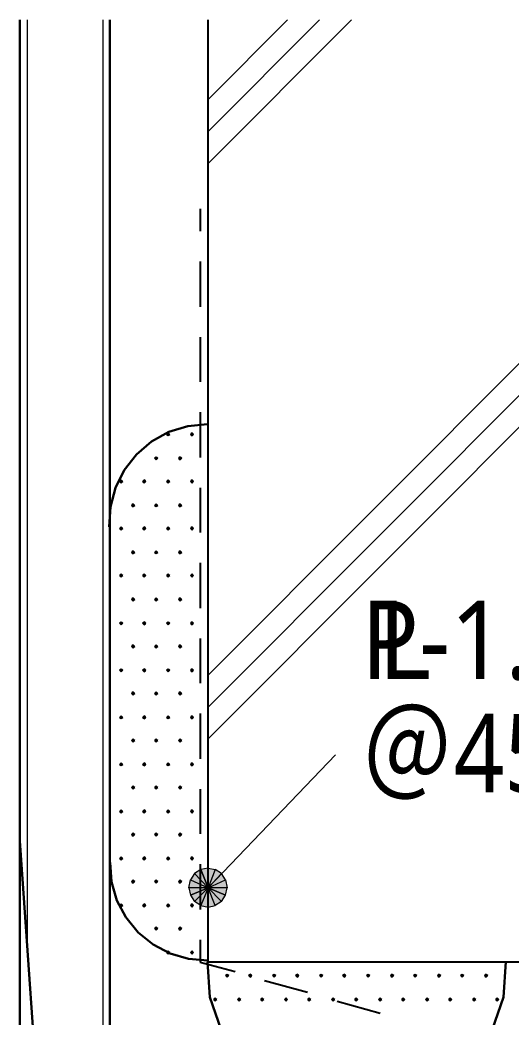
# Model space of a CAD drawing. Header units: millimetres. Extents: x 0 to 420, y 0 to 297.
# Drawn here: x 142.18 to 155.22, y 236.39 to 262.87 of the extents above; entities that cross this region are included whole.
import ezdxf
from ezdxf.enums import TextEntityAlignment as Align

# ---------------------------------------------------------------- set-up
doc = ezdxf.new("R2010")
doc.units = ezdxf.units.MM
doc.styles.add('kst32b', font='NotoSansJP-Variable.ttf')

msp = doc.modelspace()

# ---------------------------------------------------------------- hatches: boundary and pattern name
for points in [[(146.113, 251.904), (146.092, 251.883), (146.071, 251.862), (146.092, 251.841), (146.113, 251.82), (146.135, 251.841), (146.156, 251.862), (146.135, 251.883), (146.113, 251.904)], [(146.749, 251.904), (146.727, 251.883), (146.706, 251.862), (146.727, 251.841), (146.749, 251.82), (146.77, 251.841), (146.791, 251.862), (146.77, 251.883), (146.749, 251.904)], [(145.796, 251.27), (145.775, 251.248), (145.754, 251.227), (145.775, 251.206), (145.796, 251.185), (145.817, 251.206), (145.838, 251.227), (145.817, 251.248), (145.796, 251.27)], [(146.431, 251.27), (146.41, 251.248), (146.389, 251.227), (146.41, 251.206), (146.431, 251.185), (146.452, 251.206), (146.473, 251.227), (146.452, 251.248), (146.431, 251.27)], [(144.865, 250.656), (144.844, 250.634), (144.822, 250.613), (144.844, 250.592), (144.865, 250.571), (144.886, 250.592), (144.907, 250.613), (144.886, 250.634), (144.865, 250.656)], [(145.479, 250.656), (145.457, 250.634), (145.436, 250.613), (145.457, 250.592), (145.479, 250.571), (145.5, 250.592), (145.521, 250.613), (145.5, 250.634), (145.479, 250.656)], [(146.113, 250.656), (146.092, 250.634), (146.071, 250.613), (146.092, 250.592), (146.113, 250.571), (146.135, 250.592), (146.156, 250.613), (146.135, 250.634), (146.113, 250.656)], [(146.749, 250.656), (146.727, 250.634), (146.706, 250.613), (146.727, 250.592), (146.749, 250.571), (146.77, 250.592), (146.791, 250.613), (146.77, 250.634), (146.749, 250.656)], [(145.182, 250.021), (145.161, 249.999), (145.14, 249.978), (145.161, 249.957), (145.182, 249.936), (145.203, 249.957), (145.225, 249.978), (145.203, 249.999), (145.182, 250.021)], [(145.796, 250.021), (145.775, 249.999), (145.754, 249.978), (145.775, 249.957), (145.796, 249.936), (145.817, 249.957), (145.838, 249.978), (145.817, 249.999), (145.796, 250.021)], [(146.431, 250.021), (146.41, 249.999), (146.389, 249.978), (146.41, 249.957), (146.431, 249.936), (146.452, 249.957), (146.473, 249.978), (146.452, 249.999), (146.431, 250.021)], [(144.865, 249.407), (144.844, 249.386), (144.822, 249.364), (144.844, 249.343), (144.865, 249.322), (144.886, 249.343), (144.907, 249.364), (144.886, 249.386), (144.865, 249.407)], [(145.479, 249.407), (145.457, 249.386), (145.436, 249.364), (145.457, 249.343), (145.479, 249.322), (145.5, 249.343), (145.521, 249.364), (145.5, 249.386), (145.479, 249.407)], [(146.113, 249.407), (146.092, 249.386), (146.071, 249.364), (146.092, 249.343), (146.113, 249.322), (146.135, 249.343), (146.156, 249.364), (146.135, 249.386), (146.113, 249.407)], [(146.749, 249.407), (146.727, 249.386), (146.706, 249.364), (146.727, 249.343), (146.749, 249.322), (146.77, 249.343), (146.791, 249.364), (146.77, 249.386), (146.749, 249.407)], [(145.182, 248.772), (145.161, 248.751), (145.14, 248.729), (145.161, 248.708), (145.182, 248.687), (145.203, 248.708), (145.225, 248.729), (145.203, 248.751), (145.182, 248.772)], [(145.796, 248.772), (145.775, 248.751), (145.754, 248.729), (145.775, 248.708), (145.796, 248.687), (145.817, 248.708), (145.838, 248.729), (145.817, 248.751), (145.796, 248.772)], [(146.431, 248.772), (146.41, 248.751), (146.389, 248.729), (146.41, 248.708), (146.431, 248.687), (146.452, 248.708), (146.473, 248.729), (146.452, 248.751), (146.431, 248.772)], [(144.865, 248.158), (144.844, 248.137), (144.822, 248.116), (144.844, 248.095), (144.865, 248.073), (144.886, 248.095), (144.907, 248.116), (144.886, 248.137), (144.865, 248.158)], [(145.479, 248.158), (145.457, 248.137), (145.436, 248.116), (145.457, 248.095), (145.479, 248.073), (145.5, 248.095), (145.521, 248.116), (145.5, 248.137), (145.479, 248.158)], [(146.113, 248.158), (146.092, 248.137), (146.071, 248.116), (146.092, 248.095), (146.113, 248.073), (146.135, 248.095), (146.156, 248.116), (146.135, 248.137), (146.113, 248.158)], [(146.749, 248.158), (146.727, 248.137), (146.706, 248.116), (146.727, 248.095), (146.749, 248.073), (146.77, 248.095), (146.791, 248.116), (146.77, 248.137), (146.749, 248.158)], [(145.182, 247.523), (145.161, 247.502), (145.14, 247.481), (145.161, 247.459), (145.182, 247.438), (145.203, 247.459), (145.225, 247.481), (145.203, 247.502), (145.182, 247.523)], [(145.796, 247.523), (145.775, 247.502), (145.754, 247.481), (145.775, 247.459), (145.796, 247.438), (145.817, 247.459), (145.838, 247.481), (145.817, 247.502), (145.796, 247.523)], [(146.431, 247.523), (146.41, 247.502), (146.389, 247.481), (146.41, 247.459), (146.431, 247.438), (146.452, 247.459), (146.473, 247.481), (146.452, 247.502), (146.431, 247.523)], [(144.865, 246.888), (144.844, 246.867), (144.822, 246.846), (144.844, 246.824), (144.865, 246.803), (144.886, 246.824), (144.907, 246.846), (144.886, 246.867), (144.865, 246.888)], [(145.479, 246.888), (145.457, 246.867), (145.436, 246.846), (145.457, 246.824), (145.479, 246.803), (145.5, 246.824), (145.521, 246.846), (145.5, 246.867), (145.479, 246.888)], [(146.113, 246.888), (146.092, 246.867), (146.071, 246.846), (146.092, 246.824), (146.113, 246.803), (146.135, 246.824), (146.156, 246.846), (146.135, 246.867), (146.113, 246.888)], [(146.749, 246.888), (146.727, 246.867), (146.706, 246.846), (146.727, 246.824), (146.749, 246.803), (146.77, 246.824), (146.791, 246.846), (146.77, 246.867), (146.749, 246.888)], [(145.182, 246.274), (145.161, 246.253), (145.14, 246.232), (145.161, 246.211), (145.182, 246.189), (145.203, 246.211), (145.225, 246.232), (145.203, 246.253), (145.182, 246.274)], [(145.796, 246.274), (145.775, 246.253), (145.754, 246.232), (145.775, 246.211), (145.796, 246.189), (145.817, 246.211), (145.838, 246.232), (145.817, 246.253), (145.796, 246.274)], [(146.431, 246.274), (146.41, 246.253), (146.389, 246.232), (146.41, 246.211), (146.431, 246.189), (146.452, 246.211), (146.473, 246.232), (146.452, 246.253), (146.431, 246.274)], [(144.865, 245.639), (144.844, 245.618), (144.822, 245.597), (144.844, 245.576), (144.865, 245.554), (144.886, 245.576), (144.907, 245.597), (144.886, 245.618), (144.865, 245.639)], [(145.479, 245.639), (145.457, 245.618), (145.436, 245.597), (145.457, 245.576), (145.479, 245.554), (145.5, 245.576), (145.521, 245.597), (145.5, 245.618), (145.479, 245.639)], [(146.113, 245.639), (146.092, 245.618), (146.071, 245.597), (146.092, 245.576), (146.113, 245.554), (146.135, 245.576), (146.156, 245.597), (146.135, 245.618), (146.113, 245.639)], [(146.749, 245.639), (146.727, 245.618), (146.706, 245.597), (146.727, 245.576), (146.749, 245.554), (146.77, 245.576), (146.791, 245.597), (146.77, 245.618), (146.749, 245.639)], [(145.182, 245.025), (145.161, 245.004), (145.14, 244.983), (145.161, 244.962), (145.182, 244.941), (145.203, 244.962), (145.225, 244.983), (145.203, 245.004), (145.182, 245.025)], [(145.796, 245.025), (145.775, 245.004), (145.754, 244.983), (145.775, 244.962), (145.796, 244.941), (145.817, 244.962), (145.838, 244.983), (145.817, 245.004), (145.796, 245.025)], [(146.431, 245.025), (146.41, 245.004), (146.389, 244.983), (146.41, 244.962), (146.431, 244.941), (146.452, 244.962), (146.473, 244.983), (146.452, 245.004), (146.431, 245.025)], [(144.865, 244.39), (144.844, 244.369), (144.822, 244.348), (144.844, 244.327), (144.865, 244.306), (144.886, 244.327), (144.907, 244.348), (144.886, 244.369), (144.865, 244.39)], [(145.479, 244.39), (145.457, 244.369), (145.436, 244.348), (145.457, 244.327), (145.479, 244.306), (145.5, 244.327), (145.521, 244.348), (145.5, 244.369), (145.479, 244.39)], [(146.113, 244.39), (146.092, 244.369), (146.071, 244.348), (146.092, 244.327), (146.113, 244.306), (146.135, 244.327), (146.156, 244.348), (146.135, 244.369), (146.113, 244.39)], [(146.749, 244.39), (146.727, 244.369), (146.706, 244.348), (146.727, 244.327), (146.749, 244.306), (146.77, 244.327), (146.791, 244.348), (146.77, 244.369), (146.749, 244.39)], [(145.182, 243.776), (145.161, 243.755), (145.14, 243.734), (145.161, 243.713), (145.182, 243.692), (145.203, 243.713), (145.225, 243.734), (145.203, 243.755), (145.182, 243.776)], [(145.796, 243.776), (145.775, 243.755), (145.754, 243.734), (145.775, 243.713), (145.796, 243.692), (145.817, 243.713), (145.838, 243.734), (145.817, 243.755), (145.796, 243.776)], [(146.431, 243.776), (146.41, 243.755), (146.389, 243.734), (146.41, 243.713), (146.431, 243.692), (146.452, 243.713), (146.473, 243.734), (146.452, 243.755), (146.431, 243.776)], [(144.865, 243.141), (144.844, 243.12), (144.822, 243.099), (144.844, 243.078), (144.865, 243.057), (144.886, 243.078), (144.907, 243.099), (144.886, 243.12), (144.865, 243.141)], [(145.479, 243.141), (145.457, 243.12), (145.436, 243.099), (145.457, 243.078), (145.479, 243.057), (145.5, 243.078), (145.521, 243.099), (145.5, 243.12), (145.479, 243.141)], [(146.113, 243.141), (146.092, 243.12), (146.071, 243.099), (146.092, 243.078), (146.113, 243.057), (146.135, 243.078), (146.156, 243.099), (146.135, 243.12), (146.113, 243.141)], [(146.749, 243.141), (146.727, 243.12), (146.706, 243.099), (146.727, 243.078), (146.749, 243.057), (146.77, 243.078), (146.791, 243.099), (146.77, 243.12), (146.749, 243.141)], [(145.182, 242.528), (145.161, 242.506), (145.14, 242.485), (145.161, 242.464), (145.182, 242.443), (145.203, 242.464), (145.225, 242.485), (145.203, 242.506), (145.182, 242.528)], [(145.796, 242.528), (145.775, 242.506), (145.754, 242.485), (145.775, 242.464), (145.796, 242.443), (145.817, 242.464), (145.838, 242.485), (145.817, 242.506), (145.796, 242.528)], [(146.431, 242.528), (146.41, 242.506), (146.389, 242.485), (146.41, 242.464), (146.431, 242.443), (146.452, 242.464), (146.473, 242.485), (146.452, 242.506), (146.431, 242.528)], [(144.865, 241.893), (144.844, 241.871), (144.822, 241.85), (144.844, 241.829), (144.865, 241.808), (144.886, 241.829), (144.907, 241.85), (144.886, 241.871), (144.865, 241.893)], [(145.479, 241.893), (145.457, 241.871), (145.436, 241.85), (145.457, 241.829), (145.479, 241.808), (145.5, 241.829), (145.521, 241.85), (145.5, 241.871), (145.479, 241.893)], [(146.113, 241.893), (146.092, 241.871), (146.071, 241.85), (146.092, 241.829), (146.113, 241.808), (146.135, 241.829), (146.156, 241.85), (146.135, 241.871), (146.113, 241.893)], [(146.749, 241.893), (146.727, 241.871), (146.706, 241.85), (146.727, 241.829), (146.749, 241.808), (146.77, 241.829), (146.791, 241.85), (146.77, 241.871), (146.749, 241.893)], [(145.182, 241.279), (145.161, 241.258), (145.14, 241.237), (145.161, 241.215), (145.182, 241.194), (145.203, 241.215), (145.225, 241.237), (145.203, 241.258), (145.182, 241.279)], [(145.796, 241.279), (145.775, 241.258), (145.754, 241.237), (145.775, 241.215), (145.796, 241.194), (145.817, 241.215), (145.838, 241.237), (145.817, 241.258), (145.796, 241.279)], [(146.431, 241.279), (146.41, 241.258), (146.389, 241.237), (146.41, 241.215), (146.431, 241.194), (146.452, 241.215), (146.473, 241.237), (146.452, 241.258), (146.431, 241.279)], [(144.865, 240.644), (144.844, 240.623), (144.822, 240.601), (144.844, 240.58), (144.865, 240.559), (144.886, 240.58), (144.907, 240.601), (144.886, 240.623), (144.865, 240.644)], [(145.479, 240.644), (145.457, 240.623), (145.436, 240.601), (145.457, 240.58), (145.479, 240.559), (145.5, 240.58), (145.521, 240.601), (145.5, 240.623), (145.479, 240.644)], [(146.113, 240.644), (146.092, 240.623), (146.071, 240.601), (146.092, 240.58), (146.113, 240.559), (146.135, 240.58), (146.156, 240.601), (146.135, 240.623), (146.113, 240.644)], [(146.749, 240.644), (146.727, 240.623), (146.706, 240.601), (146.727, 240.58), (146.749, 240.559), (146.77, 240.58), (146.791, 240.601), (146.77, 240.623), (146.749, 240.644)], [(146.981, 240.305), (146.812, 240.199), (147.172, 239.818), (146.981, 240.305)], [(145.182, 240.03), (145.161, 240.009), (145.14, 239.988), (145.161, 239.966), (145.182, 239.945), (145.203, 239.966), (145.225, 239.988), (145.203, 240.009), (145.182, 240.03)], [(145.796, 240.03), (145.775, 240.009), (145.754, 239.988), (145.775, 239.966), (145.796, 239.945), (145.817, 239.966), (145.838, 239.988), (145.817, 240.009), (145.796, 240.03)], [(146.431, 240.03), (146.41, 240.009), (146.389, 239.988), (146.41, 239.966), (146.431, 239.945), (146.452, 239.966), (146.473, 239.988), (146.452, 240.009), (146.431, 240.03)], [(144.865, 239.395), (144.844, 239.374), (144.822, 239.353), (144.844, 239.331), (144.865, 239.31), (144.886, 239.331), (144.907, 239.353), (144.886, 239.374), (144.865, 239.395)], [(145.479, 239.395), (145.457, 239.374), (145.436, 239.353), (145.457, 239.331), (145.479, 239.31), (145.5, 239.331), (145.521, 239.353), (145.5, 239.374), (145.479, 239.395)], [(146.113, 239.395), (146.092, 239.374), (146.071, 239.353), (146.092, 239.331), (146.113, 239.31), (146.135, 239.331), (146.156, 239.353), (146.135, 239.374), (146.113, 239.395)], [(146.749, 239.395), (146.727, 239.374), (146.706, 239.353), (146.727, 239.331), (146.749, 239.31), (146.77, 239.331), (146.791, 239.353), (146.77, 239.374), (146.749, 239.395)], [(145.796, 238.781), (145.775, 238.76), (145.754, 238.739), (145.775, 238.718), (145.796, 238.696), (145.817, 238.718), (145.838, 238.739), (145.817, 238.76), (145.796, 238.781)], [(146.431, 238.781), (146.41, 238.76), (146.389, 238.739), (146.41, 238.718), (146.431, 238.696), (146.452, 238.718), (146.473, 238.739), (146.452, 238.76), (146.431, 238.781)], [(146.113, 238.146), (146.092, 238.125), (146.071, 238.104), (146.092, 238.083), (146.113, 238.062), (146.135, 238.083), (146.156, 238.104), (146.135, 238.125), (146.113, 238.146)], [(146.749, 238.146), (146.727, 238.125), (146.706, 238.104), (146.727, 238.083), (146.749, 238.062), (146.77, 238.083), (146.791, 238.104), (146.77, 238.125), (146.749, 238.146)], [(147.68, 237.532), (147.659, 237.511), (147.637, 237.49), (147.659, 237.469), (147.68, 237.448), (147.701, 237.469), (147.722, 237.49), (147.701, 237.511), (147.68, 237.532)], [(148.294, 237.532), (148.272, 237.511), (148.251, 237.49), (148.272, 237.469), (148.294, 237.448), (148.315, 237.469), (148.336, 237.49), (148.315, 237.511), (148.294, 237.532)], [(148.929, 237.532), (148.908, 237.511), (148.886, 237.49), (148.908, 237.469), (148.929, 237.448), (148.95, 237.469), (148.971, 237.49), (148.95, 237.511), (148.929, 237.532)], [(149.543, 237.532), (149.521, 237.511), (149.5, 237.49), (149.521, 237.469), (149.543, 237.448), (149.564, 237.469), (149.585, 237.49), (149.564, 237.511), (149.543, 237.532)], [(150.178, 237.532), (150.156, 237.511), (150.135, 237.49), (150.156, 237.469), (150.178, 237.448), (150.199, 237.469), (150.22, 237.49), (150.199, 237.511), (150.178, 237.532)], [(150.791, 237.532), (150.77, 237.511), (150.749, 237.49), (150.77, 237.469), (150.791, 237.448), (150.812, 237.469), (150.834, 237.49), (150.812, 237.511), (150.791, 237.532)], [(151.426, 237.532), (151.405, 237.511), (151.384, 237.49), (151.405, 237.469), (151.426, 237.448), (151.447, 237.469), (151.469, 237.49), (151.447, 237.511), (151.426, 237.532)], [(152.061, 237.532), (152.04, 237.511), (152.019, 237.49), (152.04, 237.469), (152.061, 237.448), (152.083, 237.469), (152.104, 237.49), (152.083, 237.511), (152.061, 237.532)], [(152.675, 237.532), (152.654, 237.511), (152.633, 237.49), (152.654, 237.469), (152.675, 237.448), (152.696, 237.469), (152.718, 237.49), (152.696, 237.511), (152.675, 237.532)], [(153.31, 237.532), (153.289, 237.511), (153.268, 237.49), (153.289, 237.469), (153.31, 237.448), (153.331, 237.469), (153.353, 237.49), (153.331, 237.511), (153.31, 237.532)], [(153.924, 237.532), (153.903, 237.511), (153.882, 237.49), (153.903, 237.469), (153.924, 237.448), (153.945, 237.469), (153.966, 237.49), (153.945, 237.511), (153.924, 237.532)], [(154.559, 237.532), (154.538, 237.511), (154.517, 237.49), (154.538, 237.469), (154.559, 237.448), (154.58, 237.469), (154.601, 237.49), (154.58, 237.511), (154.559, 237.532)], [(147.362, 236.897), (147.341, 236.876), (147.32, 236.855), (147.341, 236.834), (147.362, 236.813), (147.384, 236.834), (147.405, 236.855), (147.384, 236.876), (147.362, 236.897)], [(147.997, 236.897), (147.976, 236.876), (147.955, 236.855), (147.976, 236.834), (147.997, 236.813), (148.019, 236.834), (148.04, 236.855), (148.019, 236.876), (147.997, 236.897)], [(148.611, 236.897), (148.59, 236.876), (148.569, 236.855), (148.59, 236.834), (148.611, 236.813), (148.632, 236.834), (148.654, 236.855), (148.632, 236.876), (148.611, 236.897)], [(149.246, 236.897), (149.225, 236.876), (149.204, 236.855), (149.225, 236.834), (149.246, 236.813), (149.267, 236.834), (149.288, 236.855), (149.267, 236.876), (149.246, 236.897)], [(149.86, 236.897), (149.839, 236.876), (149.818, 236.855), (149.839, 236.834), (149.86, 236.813), (149.881, 236.834), (149.902, 236.855), (149.881, 236.876), (149.86, 236.897)], [(150.495, 236.897), (150.474, 236.876), (150.453, 236.855), (150.474, 236.834), (150.495, 236.813), (150.516, 236.834), (150.537, 236.855), (150.516, 236.876), (150.495, 236.897)], [(151.109, 236.897), (151.088, 236.876), (151.067, 236.855), (151.088, 236.834), (151.109, 236.813), (151.13, 236.834), (151.151, 236.855), (151.13, 236.876), (151.109, 236.897)], [(151.744, 236.897), (151.723, 236.876), (151.702, 236.855), (151.723, 236.834), (151.744, 236.813), (151.765, 236.834), (151.786, 236.855), (151.765, 236.876), (151.744, 236.897)], [(152.358, 236.897), (152.337, 236.876), (152.315, 236.855), (152.337, 236.834), (152.358, 236.813), (152.379, 236.834), (152.4, 236.855), (152.379, 236.876), (152.358, 236.897)], [(152.993, 236.897), (152.971, 236.876), (152.95, 236.855), (152.971, 236.834), (152.993, 236.813), (153.014, 236.834), (153.035, 236.855), (153.014, 236.876), (152.993, 236.897)], [(153.607, 236.897), (153.585, 236.876), (153.564, 236.855), (153.585, 236.834), (153.607, 236.813), (153.628, 236.834), (153.649, 236.855), (153.628, 236.876), (153.607, 236.897)], [(154.242, 236.897), (154.22, 236.876), (154.199, 236.855), (154.22, 236.834), (154.242, 236.813), (154.263, 236.834), (154.284, 236.855), (154.263, 236.876), (154.242, 236.897)], [(154.855, 236.897), (154.834, 236.876), (154.813, 236.855), (154.834, 236.834), (154.855, 236.813), (154.877, 236.834), (154.898, 236.855), (154.877, 236.876), (154.855, 236.897)]]:
    msp.add_hatch(color=7).paths.add_polyline_path(points)
h = msp.add_hatch(color=7)
h.paths.add_polyline_path([(146.812, 240.199), (146.706, 240.03), (147.172, 239.818), (146.812, 240.199)])
h.paths.add_polyline_path([(146.706, 240.03), (147.172, 239.818), (146.664, 239.818), (146.706, 240.03)])
h.paths.add_polyline_path([(147.172, 239.818), (146.664, 239.818), (146.706, 239.628), (147.172, 239.818)])
h = msp.add_hatch(color=7)
h.paths.add_polyline_path([(147.532, 240.199), (147.362, 240.305), (147.172, 239.818), (147.532, 240.199)])
h.paths.add_polyline_path([(147.362, 240.305), (147.172, 239.818), (147.172, 240.347), (147.362, 240.305)])
h.paths.add_polyline_path([(147.172, 239.818), (147.172, 240.347), (146.981, 240.305), (147.172, 239.818)])
h = msp.add_hatch(color=7)
h.paths.add_polyline_path([(147.637, 239.628), (147.68, 239.818), (147.172, 239.818), (147.637, 239.628)])
h.paths.add_polyline_path([(147.68, 239.818), (147.172, 239.818), (147.637, 240.03), (147.68, 239.818)])
h.paths.add_polyline_path([(147.172, 239.818), (147.637, 240.03), (147.532, 240.199), (147.172, 239.818)])
h = msp.add_hatch(color=7)
h.paths.add_polyline_path([(146.706, 239.628), (146.812, 239.458), (147.172, 239.818), (146.706, 239.628)])
h.paths.add_polyline_path([(146.812, 239.458), (147.172, 239.818), (146.981, 239.353), (146.812, 239.458)])
h.paths.add_polyline_path([(147.172, 239.818), (146.981, 239.353), (147.172, 239.31), (147.172, 239.818)])
h = msp.add_hatch(color=7)
h.paths.add_polyline_path([(147.172, 239.31), (147.362, 239.353), (147.172, 239.818), (147.172, 239.31)])
h.paths.add_polyline_path([(147.362, 239.353), (147.172, 239.818), (147.532, 239.458), (147.362, 239.353)])
h.paths.add_polyline_path([(147.172, 239.818), (147.532, 239.458), (147.637, 239.628), (147.172, 239.818)])

# ---------------------------------------------------------------- linework, layer by layer
at = {"lineweight": 30}
for points in [[(142.177, 262.869), (142.177, 232.262)], [(144.568, 262.869), (144.568, 234.654)], [(147.16, 252.137), (146.633, 252.084), (146.134, 251.927), (145.675, 251.674), (145.273, 251.331), (144.948, 250.914), (144.715, 250.445), (144.58, 249.939), (144.55, 249.411)], [(142.177, 241.067), (142.748, 232.833), (150.982, 232.262)], [(144.569, 240.491), (144.611, 239.978), (144.753, 239.489), (144.99, 239.038), (145.315, 238.639), (145.714, 238.314), (146.165, 238.077), (146.654, 237.935), (147.167, 237.893)], [(147.158, 237.853), (147.222, 236.918), (147.521, 236.046), (148.033, 235.279), (148.737, 234.661)], [(153.502, 234.661), (154.206, 235.279), (154.718, 236.046), (155.017, 236.918), (155.081, 237.853)]]:
    msp.add_lwpolyline(points, dxfattribs=at)
at = {"lineweight": 13}
for points in [[(142.367, 262.869), (142.367, 238.252)], [(144.378, 262.869), (144.378, 234.654)], [(165.396, 262.869), (147.172, 244.623)], [(164.55, 262.869), (147.172, 245.47)], [(166.243, 262.869), (147.172, 243.776)], [(150.135, 262.869), (147.172, 259.905)], [(149.288, 262.869), (147.172, 260.752)], [(150.982, 262.869), (147.172, 259.059)], [(147.172, 239.818), (150.559, 243.353)]]:
    msp.add_lwpolyline(points, dxfattribs=at)
at = {"lineweight": 25}
for points in [[(167.174, 262.869), (167.174, 237.85), (147.172, 237.85), (147.172, 262.869)], [(146.96, 257.852), (146.96, 257.26)], [(146.96, 256.455), (146.96, 255.249)], [(146.96, 254.445), (146.96, 253.259)], [(146.96, 252.455), (146.96, 251.248)], [(146.96, 250.444), (146.96, 249.259)], [(146.96, 248.454), (146.96, 247.248)], [(146.96, 246.443), (146.96, 245.258)], [(146.96, 244.454), (146.96, 243.247)], [(146.96, 242.443), (146.96, 241.258)], [(146.96, 240.453), (146.96, 239.247)], [(146.96, 238.442), (146.96, 237.85)], [(146.96, 237.85), (147.892, 237.596)], [(148.675, 237.363), (149.818, 237.046)], [(150.601, 236.813), (151.744, 236.495)]]:
    msp.add_lwpolyline(points, dxfattribs=at)
at = {"lineweight": 0}
for points in [[(146.113, 251.904), (146.092, 251.883), (146.071, 251.862), (146.092, 251.841), (146.113, 251.82), (146.135, 251.841), (146.156, 251.862), (146.135, 251.883)], [(146.749, 251.904), (146.727, 251.883), (146.706, 251.862), (146.727, 251.841), (146.749, 251.82), (146.77, 251.841), (146.791, 251.862), (146.77, 251.883)], [(145.796, 251.27), (145.775, 251.248), (145.754, 251.227), (145.775, 251.206), (145.796, 251.185), (145.817, 251.206), (145.838, 251.227), (145.817, 251.248)], [(146.431, 251.27), (146.41, 251.248), (146.389, 251.227), (146.41, 251.206), (146.431, 251.185), (146.452, 251.206), (146.473, 251.227), (146.452, 251.248)], [(144.865, 250.656), (144.844, 250.634), (144.822, 250.613), (144.844, 250.592), (144.865, 250.571), (144.886, 250.592), (144.907, 250.613), (144.886, 250.634)], [(145.479, 250.656), (145.457, 250.634), (145.436, 250.613), (145.457, 250.592), (145.479, 250.571), (145.5, 250.592), (145.521, 250.613), (145.5, 250.634)], [(146.113, 250.656), (146.092, 250.634), (146.071, 250.613), (146.092, 250.592), (146.113, 250.571), (146.135, 250.592), (146.156, 250.613), (146.135, 250.634)], [(146.749, 250.656), (146.727, 250.634), (146.706, 250.613), (146.727, 250.592), (146.749, 250.571), (146.77, 250.592), (146.791, 250.613), (146.77, 250.634)], [(145.182, 250.021), (145.161, 249.999), (145.14, 249.978), (145.161, 249.957), (145.182, 249.936), (145.203, 249.957), (145.225, 249.978), (145.203, 249.999)], [(145.796, 250.021), (145.775, 249.999), (145.754, 249.978), (145.775, 249.957), (145.796, 249.936), (145.817, 249.957), (145.838, 249.978), (145.817, 249.999)], [(146.431, 250.021), (146.41, 249.999), (146.389, 249.978), (146.41, 249.957), (146.431, 249.936), (146.452, 249.957), (146.473, 249.978), (146.452, 249.999)], [(144.865, 249.407), (144.844, 249.386), (144.822, 249.364), (144.844, 249.343), (144.865, 249.322), (144.886, 249.343), (144.907, 249.364), (144.886, 249.386)], [(145.479, 249.407), (145.457, 249.386), (145.436, 249.364), (145.457, 249.343), (145.479, 249.322), (145.5, 249.343), (145.521, 249.364), (145.5, 249.386)], [(146.113, 249.407), (146.092, 249.386), (146.071, 249.364), (146.092, 249.343), (146.113, 249.322), (146.135, 249.343), (146.156, 249.364), (146.135, 249.386)], [(146.749, 249.407), (146.727, 249.386), (146.706, 249.364), (146.727, 249.343), (146.749, 249.322), (146.77, 249.343), (146.791, 249.364), (146.77, 249.386)], [(145.182, 248.772), (145.161, 248.751), (145.14, 248.729), (145.161, 248.708), (145.182, 248.687), (145.203, 248.708), (145.225, 248.729), (145.203, 248.751)], [(145.796, 248.772), (145.775, 248.751), (145.754, 248.729), (145.775, 248.708), (145.796, 248.687), (145.817, 248.708), (145.838, 248.729), (145.817, 248.751)], [(146.431, 248.772), (146.41, 248.751), (146.389, 248.729), (146.41, 248.708), (146.431, 248.687), (146.452, 248.708), (146.473, 248.729), (146.452, 248.751)], [(144.865, 248.158), (144.844, 248.137), (144.822, 248.116), (144.844, 248.095), (144.865, 248.073), (144.886, 248.095), (144.907, 248.116), (144.886, 248.137)], [(145.479, 248.158), (145.457, 248.137), (145.436, 248.116), (145.457, 248.095), (145.479, 248.073), (145.5, 248.095), (145.521, 248.116), (145.5, 248.137)], [(146.113, 248.158), (146.092, 248.137), (146.071, 248.116), (146.092, 248.095), (146.113, 248.073), (146.135, 248.095), (146.156, 248.116), (146.135, 248.137)], [(146.749, 248.158), (146.727, 248.137), (146.706, 248.116), (146.727, 248.095), (146.749, 248.073), (146.77, 248.095), (146.791, 248.116), (146.77, 248.137)], [(145.182, 247.523), (145.161, 247.502), (145.14, 247.481), (145.161, 247.459), (145.182, 247.438), (145.203, 247.459), (145.225, 247.481), (145.203, 247.502)], [(145.796, 247.523), (145.775, 247.502), (145.754, 247.481), (145.775, 247.459), (145.796, 247.438), (145.817, 247.459), (145.838, 247.481), (145.817, 247.502)], [(146.431, 247.523), (146.41, 247.502), (146.389, 247.481), (146.41, 247.459), (146.431, 247.438), (146.452, 247.459), (146.473, 247.481), (146.452, 247.502)], [(144.865, 246.888), (144.844, 246.867), (144.822, 246.846), (144.844, 246.824), (144.865, 246.803), (144.886, 246.824), (144.907, 246.846), (144.886, 246.867)], [(145.479, 246.888), (145.457, 246.867), (145.436, 246.846), (145.457, 246.824), (145.479, 246.803), (145.5, 246.824), (145.521, 246.846), (145.5, 246.867)], [(146.113, 246.888), (146.092, 246.867), (146.071, 246.846), (146.092, 246.824), (146.113, 246.803), (146.135, 246.824), (146.156, 246.846), (146.135, 246.867)], [(146.749, 246.888), (146.727, 246.867), (146.706, 246.846), (146.727, 246.824), (146.749, 246.803), (146.77, 246.824), (146.791, 246.846), (146.77, 246.867)], [(145.182, 246.274), (145.161, 246.253), (145.14, 246.232), (145.161, 246.211), (145.182, 246.189), (145.203, 246.211), (145.225, 246.232), (145.203, 246.253)], [(145.796, 246.274), (145.775, 246.253), (145.754, 246.232), (145.775, 246.211), (145.796, 246.189), (145.817, 246.211), (145.838, 246.232), (145.817, 246.253)], [(146.431, 246.274), (146.41, 246.253), (146.389, 246.232), (146.41, 246.211), (146.431, 246.189), (146.452, 246.211), (146.473, 246.232), (146.452, 246.253)], [(144.865, 245.639), (144.844, 245.618), (144.822, 245.597), (144.844, 245.576), (144.865, 245.554), (144.886, 245.576), (144.907, 245.597), (144.886, 245.618)], [(145.479, 245.639), (145.457, 245.618), (145.436, 245.597), (145.457, 245.576), (145.479, 245.554), (145.5, 245.576), (145.521, 245.597), (145.5, 245.618)], [(146.113, 245.639), (146.092, 245.618), (146.071, 245.597), (146.092, 245.576), (146.113, 245.554), (146.135, 245.576), (146.156, 245.597), (146.135, 245.618)], [(146.749, 245.639), (146.727, 245.618), (146.706, 245.597), (146.727, 245.576), (146.749, 245.554), (146.77, 245.576), (146.791, 245.597), (146.77, 245.618)], [(145.182, 245.025), (145.161, 245.004), (145.14, 244.983), (145.161, 244.962), (145.182, 244.941), (145.203, 244.962), (145.225, 244.983), (145.203, 245.004)], [(145.796, 245.025), (145.775, 245.004), (145.754, 244.983), (145.775, 244.962), (145.796, 244.941), (145.817, 244.962), (145.838, 244.983), (145.817, 245.004)], [(146.431, 245.025), (146.41, 245.004), (146.389, 244.983), (146.41, 244.962), (146.431, 244.941), (146.452, 244.962), (146.473, 244.983), (146.452, 245.004)], [(144.865, 244.39), (144.844, 244.369), (144.822, 244.348), (144.844, 244.327), (144.865, 244.306), (144.886, 244.327), (144.907, 244.348), (144.886, 244.369)], [(145.479, 244.39), (145.457, 244.369), (145.436, 244.348), (145.457, 244.327), (145.479, 244.306), (145.5, 244.327), (145.521, 244.348), (145.5, 244.369)], [(146.113, 244.39), (146.092, 244.369), (146.071, 244.348), (146.092, 244.327), (146.113, 244.306), (146.135, 244.327), (146.156, 244.348), (146.135, 244.369)], [(146.749, 244.39), (146.727, 244.369), (146.706, 244.348), (146.727, 244.327), (146.749, 244.306), (146.77, 244.327), (146.791, 244.348), (146.77, 244.369)], [(145.182, 243.776), (145.161, 243.755), (145.14, 243.734), (145.161, 243.713), (145.182, 243.692), (145.203, 243.713), (145.225, 243.734), (145.203, 243.755)], [(145.796, 243.776), (145.775, 243.755), (145.754, 243.734), (145.775, 243.713), (145.796, 243.692), (145.817, 243.713), (145.838, 243.734), (145.817, 243.755)], [(146.431, 243.776), (146.41, 243.755), (146.389, 243.734), (146.41, 243.713), (146.431, 243.692), (146.452, 243.713), (146.473, 243.734), (146.452, 243.755)], [(144.865, 243.141), (144.844, 243.12), (144.822, 243.099), (144.844, 243.078), (144.865, 243.057), (144.886, 243.078), (144.907, 243.099), (144.886, 243.12)], [(145.479, 243.141), (145.457, 243.12), (145.436, 243.099), (145.457, 243.078), (145.479, 243.057), (145.5, 243.078), (145.521, 243.099), (145.5, 243.12)], [(146.113, 243.141), (146.092, 243.12), (146.071, 243.099), (146.092, 243.078), (146.113, 243.057), (146.135, 243.078), (146.156, 243.099), (146.135, 243.12)], [(146.749, 243.141), (146.727, 243.12), (146.706, 243.099), (146.727, 243.078), (146.749, 243.057), (146.77, 243.078), (146.791, 243.099), (146.77, 243.12)], [(145.182, 242.528), (145.161, 242.506), (145.14, 242.485), (145.161, 242.464), (145.182, 242.443), (145.203, 242.464), (145.225, 242.485), (145.203, 242.506)], [(145.796, 242.528), (145.775, 242.506), (145.754, 242.485), (145.775, 242.464), (145.796, 242.443), (145.817, 242.464), (145.838, 242.485), (145.817, 242.506)], [(146.431, 242.528), (146.41, 242.506), (146.389, 242.485), (146.41, 242.464), (146.431, 242.443), (146.452, 242.464), (146.473, 242.485), (146.452, 242.506)], [(144.865, 241.893), (144.844, 241.871), (144.822, 241.85), (144.844, 241.829), (144.865, 241.808), (144.886, 241.829), (144.907, 241.85), (144.886, 241.871)], [(145.479, 241.893), (145.457, 241.871), (145.436, 241.85), (145.457, 241.829), (145.479, 241.808), (145.5, 241.829), (145.521, 241.85), (145.5, 241.871)], [(146.113, 241.893), (146.092, 241.871), (146.071, 241.85), (146.092, 241.829), (146.113, 241.808), (146.135, 241.829), (146.156, 241.85), (146.135, 241.871)], [(146.749, 241.893), (146.727, 241.871), (146.706, 241.85), (146.727, 241.829), (146.749, 241.808), (146.77, 241.829), (146.791, 241.85), (146.77, 241.871)], [(145.182, 241.279), (145.161, 241.258), (145.14, 241.237), (145.161, 241.215), (145.182, 241.194), (145.203, 241.215), (145.225, 241.237), (145.203, 241.258)], [(145.796, 241.279), (145.775, 241.258), (145.754, 241.237), (145.775, 241.215), (145.796, 241.194), (145.817, 241.215), (145.838, 241.237), (145.817, 241.258)], [(146.431, 241.279), (146.41, 241.258), (146.389, 241.237), (146.41, 241.215), (146.431, 241.194), (146.452, 241.215), (146.473, 241.237), (146.452, 241.258)], [(144.865, 240.644), (144.844, 240.623), (144.822, 240.601), (144.844, 240.58), (144.865, 240.559), (144.886, 240.58), (144.907, 240.601), (144.886, 240.623)], [(145.479, 240.644), (145.457, 240.623), (145.436, 240.601), (145.457, 240.58), (145.479, 240.559), (145.5, 240.58), (145.521, 240.601), (145.5, 240.623)], [(146.113, 240.644), (146.092, 240.623), (146.071, 240.601), (146.092, 240.58), (146.113, 240.559), (146.135, 240.58), (146.156, 240.601), (146.135, 240.623)], [(146.749, 240.644), (146.727, 240.623), (146.706, 240.601), (146.727, 240.58), (146.749, 240.559), (146.77, 240.58), (146.791, 240.601), (146.77, 240.623)], [(146.812, 240.199), (146.706, 240.03), (147.172, 239.818)], [(146.981, 240.305), (146.812, 240.199), (147.172, 239.818)], [(147.172, 239.818), (147.172, 240.347), (146.981, 240.305)], [(147.362, 240.305), (147.172, 239.818), (147.172, 240.347)], [(147.532, 240.199), (147.362, 240.305), (147.172, 239.818)], [(147.172, 239.818), (147.637, 240.03), (147.532, 240.199)], [(145.182, 240.03), (145.161, 240.009), (145.14, 239.988), (145.161, 239.966), (145.182, 239.945), (145.203, 239.966), (145.225, 239.988), (145.203, 240.009)], [(145.796, 240.03), (145.775, 240.009), (145.754, 239.988), (145.775, 239.966), (145.796, 239.945), (145.817, 239.966), (145.838, 239.988), (145.817, 240.009)], [(146.431, 240.03), (146.41, 240.009), (146.389, 239.988), (146.41, 239.966), (146.431, 239.945), (146.452, 239.966), (146.473, 239.988), (146.452, 240.009)], [(146.706, 240.03), (147.172, 239.818), (146.664, 239.818)], [(147.68, 239.818), (147.172, 239.818), (147.637, 240.03)], [(147.172, 239.818), (146.664, 239.818), (146.706, 239.628)], [(146.706, 239.628), (146.812, 239.458), (147.172, 239.818)], [(146.812, 239.458), (147.172, 239.818), (146.981, 239.353)], [(147.172, 239.818), (146.981, 239.353), (147.172, 239.31)], [(147.172, 239.31), (147.362, 239.353), (147.172, 239.818)], [(147.362, 239.353), (147.172, 239.818), (147.532, 239.458)], [(147.172, 239.818), (147.532, 239.458), (147.637, 239.628)], [(147.637, 239.628), (147.68, 239.818), (147.172, 239.818)], [(144.865, 239.395), (144.844, 239.374), (144.822, 239.353), (144.844, 239.331), (144.865, 239.31), (144.886, 239.331), (144.907, 239.353), (144.886, 239.374)], [(145.479, 239.395), (145.457, 239.374), (145.436, 239.353), (145.457, 239.331), (145.479, 239.31), (145.5, 239.331), (145.521, 239.353), (145.5, 239.374)], [(146.113, 239.395), (146.092, 239.374), (146.071, 239.353), (146.092, 239.331), (146.113, 239.31), (146.135, 239.331), (146.156, 239.353), (146.135, 239.374)], [(146.749, 239.395), (146.727, 239.374), (146.706, 239.353), (146.727, 239.331), (146.749, 239.31), (146.77, 239.331), (146.791, 239.353), (146.77, 239.374)], [(145.796, 238.781), (145.775, 238.76), (145.754, 238.739), (145.775, 238.718), (145.796, 238.696), (145.817, 238.718), (145.838, 238.739), (145.817, 238.76)], [(146.431, 238.781), (146.41, 238.76), (146.389, 238.739), (146.41, 238.718), (146.431, 238.696), (146.452, 238.718), (146.473, 238.739), (146.452, 238.76)], [(146.113, 238.146), (146.092, 238.125), (146.071, 238.104), (146.092, 238.083), (146.113, 238.062), (146.135, 238.083), (146.156, 238.104), (146.135, 238.125)], [(146.749, 238.146), (146.727, 238.125), (146.706, 238.104), (146.727, 238.083), (146.749, 238.062), (146.77, 238.083), (146.791, 238.104), (146.77, 238.125)], [(147.68, 237.532), (147.659, 237.511), (147.637, 237.49), (147.659, 237.469), (147.68, 237.448), (147.701, 237.469), (147.722, 237.49), (147.701, 237.511)], [(148.294, 237.532), (148.272, 237.511), (148.251, 237.49), (148.272, 237.469), (148.294, 237.448), (148.315, 237.469), (148.336, 237.49), (148.315, 237.511)], [(148.929, 237.532), (148.908, 237.511), (148.886, 237.49), (148.908, 237.469), (148.929, 237.448), (148.95, 237.469), (148.971, 237.49), (148.95, 237.511)], [(149.543, 237.532), (149.521, 237.511), (149.5, 237.49), (149.521, 237.469), (149.543, 237.448), (149.564, 237.469), (149.585, 237.49), (149.564, 237.511)], [(150.178, 237.532), (150.156, 237.511), (150.135, 237.49), (150.156, 237.469), (150.178, 237.448), (150.199, 237.469), (150.22, 237.49), (150.199, 237.511)], [(150.791, 237.532), (150.77, 237.511), (150.749, 237.49), (150.77, 237.469), (150.791, 237.448), (150.812, 237.469), (150.834, 237.49), (150.812, 237.511)], [(151.426, 237.532), (151.405, 237.511), (151.384, 237.49), (151.405, 237.469), (151.426, 237.448), (151.447, 237.469), (151.469, 237.49), (151.447, 237.511)], [(152.061, 237.532), (152.04, 237.511), (152.019, 237.49), (152.04, 237.469), (152.061, 237.448), (152.083, 237.469), (152.104, 237.49), (152.083, 237.511)], [(152.675, 237.532), (152.654, 237.511), (152.633, 237.49), (152.654, 237.469), (152.675, 237.448), (152.696, 237.469), (152.718, 237.49), (152.696, 237.511)], [(153.31, 237.532), (153.289, 237.511), (153.268, 237.49), (153.289, 237.469), (153.31, 237.448), (153.331, 237.469), (153.353, 237.49), (153.331, 237.511)], [(153.924, 237.532), (153.903, 237.511), (153.882, 237.49), (153.903, 237.469), (153.924, 237.448), (153.945, 237.469), (153.966, 237.49), (153.945, 237.511)], [(154.559, 237.532), (154.538, 237.511), (154.517, 237.49), (154.538, 237.469), (154.559, 237.448), (154.58, 237.469), (154.601, 237.49), (154.58, 237.511)], [(147.362, 236.897), (147.341, 236.876), (147.32, 236.855), (147.341, 236.834), (147.362, 236.813), (147.384, 236.834), (147.405, 236.855), (147.384, 236.876)], [(147.997, 236.897), (147.976, 236.876), (147.955, 236.855), (147.976, 236.834), (147.997, 236.813), (148.019, 236.834), (148.04, 236.855), (148.019, 236.876)], [(148.611, 236.897), (148.59, 236.876), (148.569, 236.855), (148.59, 236.834), (148.611, 236.813), (148.632, 236.834), (148.654, 236.855), (148.632, 236.876)], [(149.246, 236.897), (149.225, 236.876), (149.204, 236.855), (149.225, 236.834), (149.246, 236.813), (149.267, 236.834), (149.288, 236.855), (149.267, 236.876)], [(149.86, 236.897), (149.839, 236.876), (149.818, 236.855), (149.839, 236.834), (149.86, 236.813), (149.881, 236.834), (149.902, 236.855), (149.881, 236.876)], [(150.495, 236.897), (150.474, 236.876), (150.453, 236.855), (150.474, 236.834), (150.495, 236.813), (150.516, 236.834), (150.537, 236.855), (150.516, 236.876)], [(151.109, 236.897), (151.088, 236.876), (151.067, 236.855), (151.088, 236.834), (151.109, 236.813), (151.13, 236.834), (151.151, 236.855), (151.13, 236.876)], [(151.744, 236.897), (151.723, 236.876), (151.702, 236.855), (151.723, 236.834), (151.744, 236.813), (151.765, 236.834), (151.786, 236.855), (151.765, 236.876)], [(152.358, 236.897), (152.337, 236.876), (152.315, 236.855), (152.337, 236.834), (152.358, 236.813), (152.379, 236.834), (152.4, 236.855), (152.379, 236.876)], [(152.993, 236.897), (152.971, 236.876), (152.95, 236.855), (152.971, 236.834), (152.993, 236.813), (153.014, 236.834), (153.035, 236.855), (153.014, 236.876)], [(153.607, 236.897), (153.585, 236.876), (153.564, 236.855), (153.585, 236.834), (153.607, 236.813), (153.628, 236.834), (153.649, 236.855), (153.628, 236.876)], [(154.242, 236.897), (154.22, 236.876), (154.199, 236.855), (154.22, 236.834), (154.242, 236.813), (154.263, 236.834), (154.284, 236.855), (154.263, 236.876)], [(154.855, 236.897), (154.834, 236.876), (154.813, 236.855), (154.834, 236.834), (154.855, 236.813), (154.877, 236.834), (154.898, 236.855), (154.877, 236.876)]]:
    msp.add_lwpolyline(points, close=True, dxfattribs=at)

# ---------------------------------------------------------------- texts
at = {"style": 'kst32b'}
for s, p, p2 in [('P-1.2X16', (151.236, 245.364), (161.631, 245.364)), ('＠450', (151.236, 242.358), (157.733, 242.358))]:
    msp.add_text(s, height=2.0791, dxfattribs=at).set_placement(p, p2, align=Align.FIT)
msp.add_text('L', height=2.079, dxfattribs=at).set_placement((151.68, 245.364))

doc.saveas('drawing.dxf')
